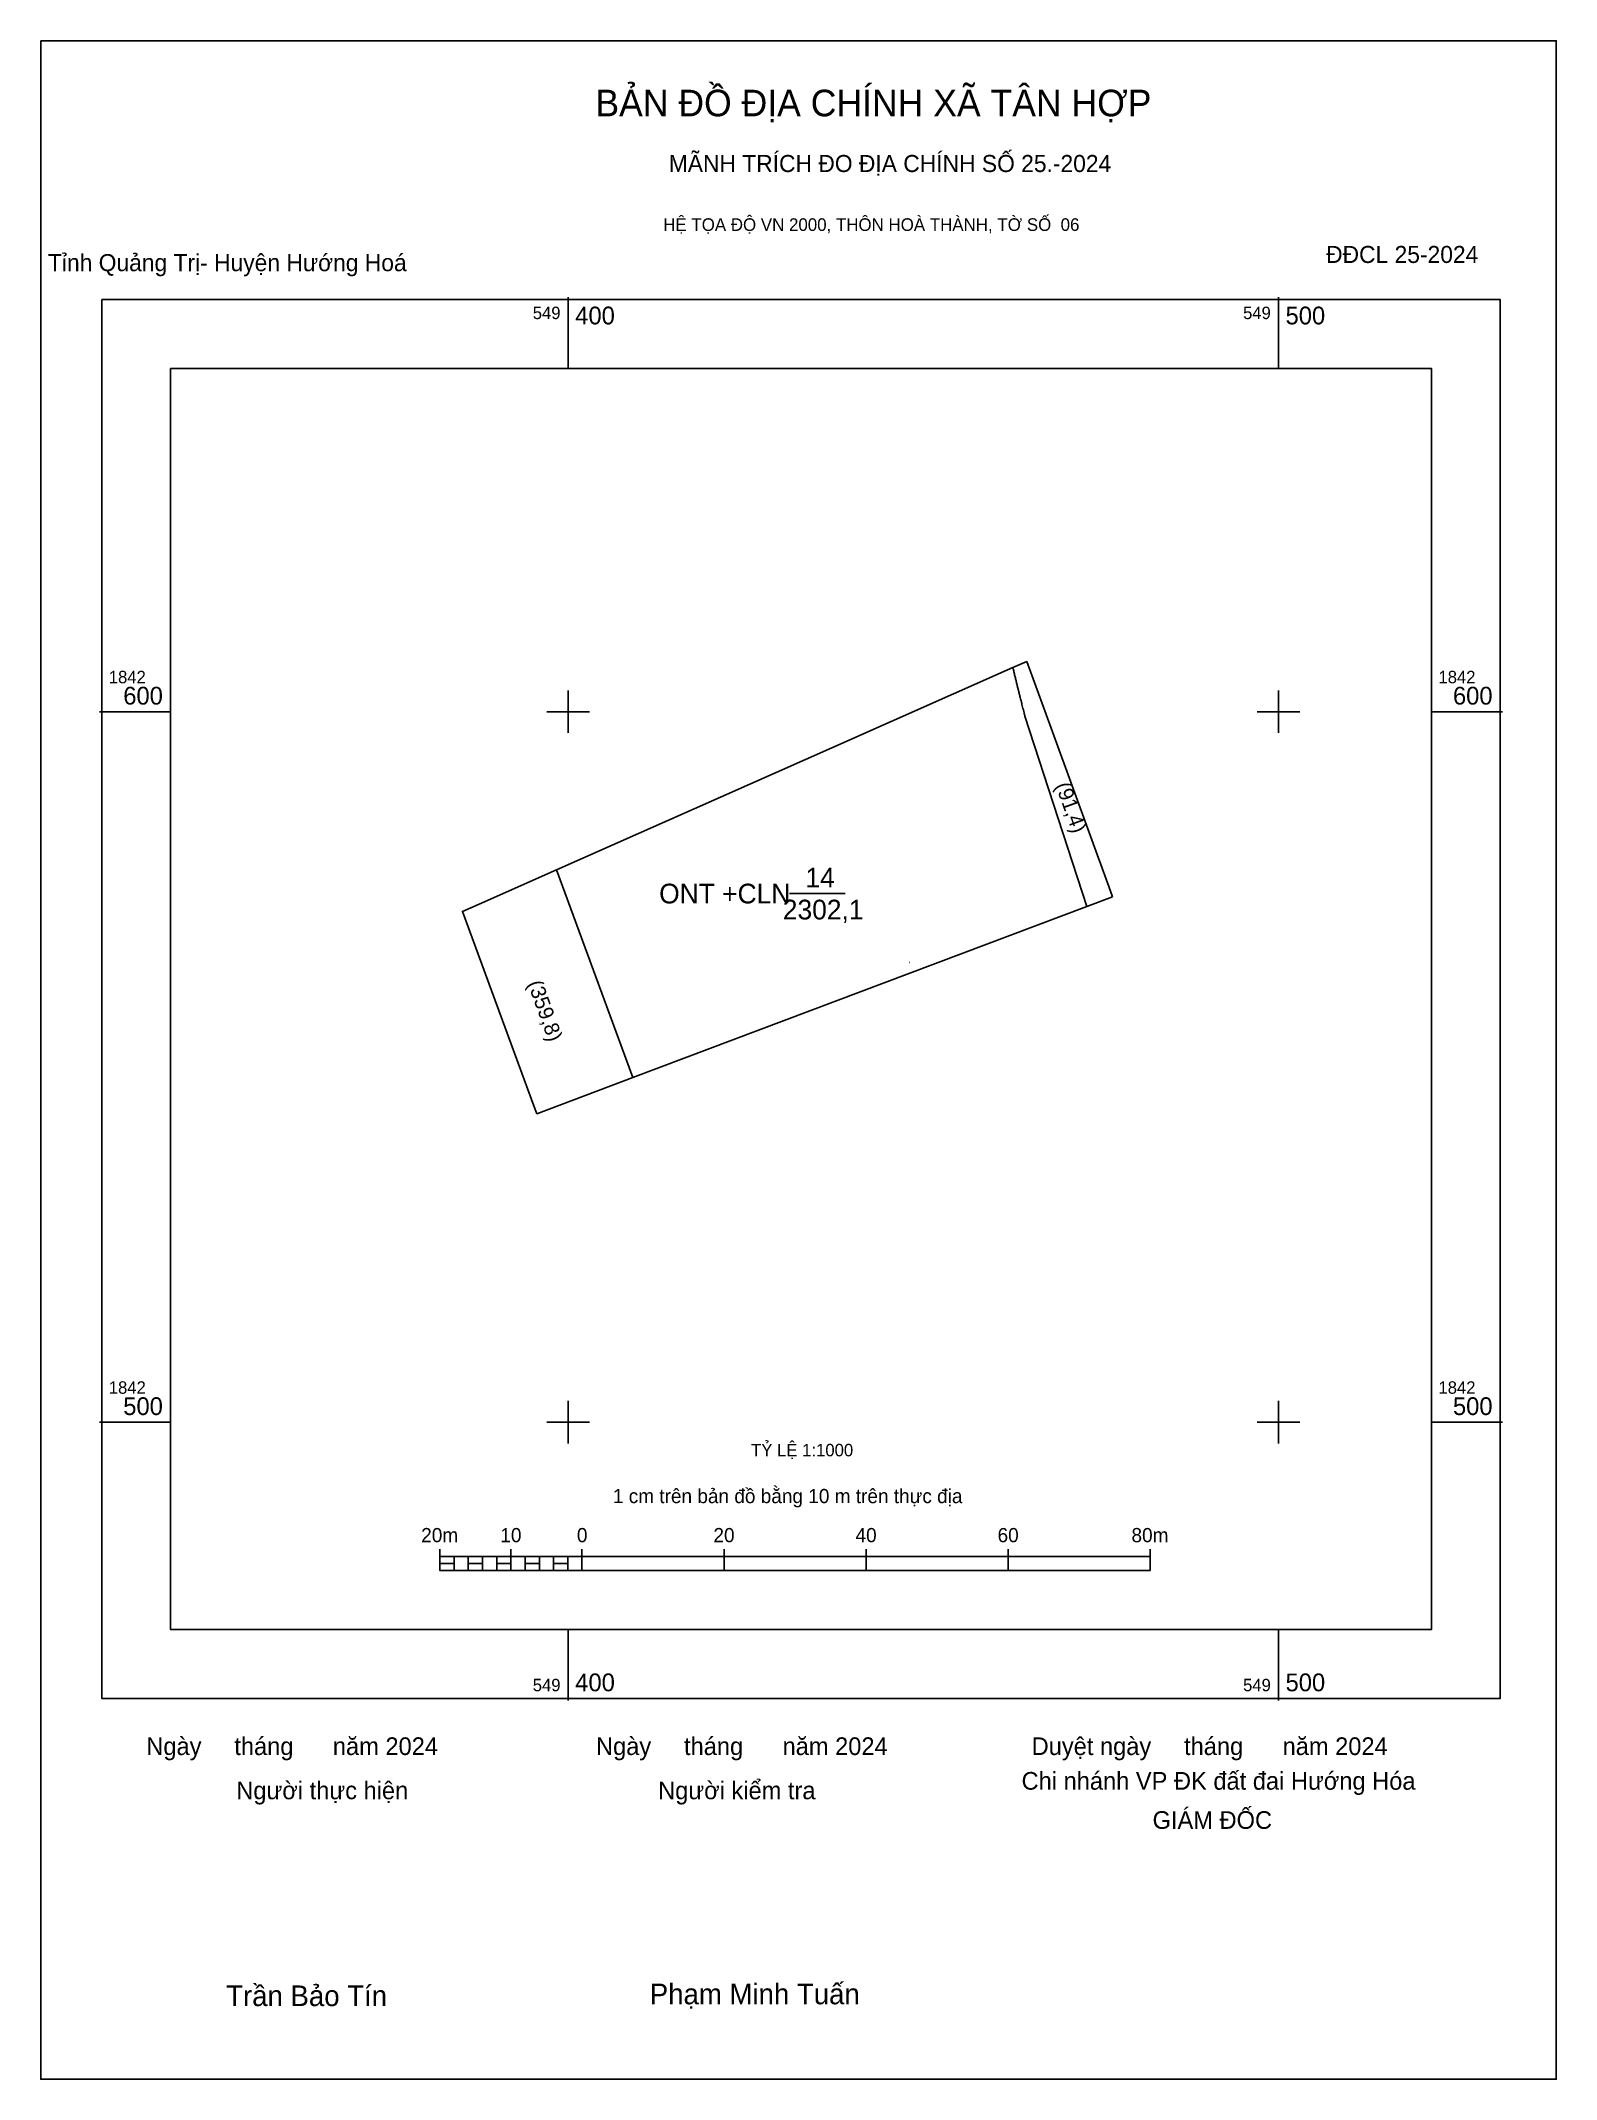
# Model space of a CAD drawing. Extents: x 549356 to 549548, y 1842427 to 1842685.
import ezdxf

# ---------------------------------------------------------------- set-up
doc = ezdxf.new("R2010")
doc.units = 0
for name, color, linetype in [('Level 10', 7, 'Continuous'), ('Level 13', 7, 'Continuous'), ('Level 15', 7, 'Continuous'), ('Level 27', 7, 'Continuous'), ('Level 50', 7, 'Continuous'), ('Level 59', 7, 'Continuous'), ('Level 6', 7, 'Continuous'), ('Level 62', 7, 'Continuous'), ('Level 63', 7, 'Continuous'), ('Level 9', 7, 'Continuous')]:
    doc.layers.add(name, color=color, linetype=linetype)

msp = doc.modelspace()

# ---------------------------------------------------------------- linework, layer by layer
at = {"layer": 'Level 10'}
for p, q in [((549478.68, 1842605.41), (549480.44, 1842606.18)), ((549480.44, 1842606.18), (549483.87, 1842596.79)), ((549455.75, 1842595.25), (549478.68, 1842605.41)), ((549483.87, 1842596.79), (549490.84, 1842577.69)), ((549420.87, 1842579.8), (549455.74, 1842595.24)), ((549411.06, 1842575.45), (549420.87, 1842579.8)), ((549408.96, 1842574.52), (549411.06, 1842575.45)), ((549430.54, 1842553.47), (549488.06, 1842575.13)), ((549488.06, 1842575.13), (549491.32, 1842576.36)), ((549417.99, 1842549.9), (549408.96, 1842574.52)), ((549418.37, 1842548.89), (549430.54, 1842553.47))]:
    msp.add_line(p, q, dxfattribs=at)
at = {"layer": 'Level 13'}
msp.add_lwpolyline([(549450.37, 1842576.78), (549457.45, 1842576.78)], dxfattribs=at)
at = {"layer": 'Level 15'}
msp.add_lwpolyline([(549355.51, 1842684.81), (549547.53, 1842684.81), (549547.53, 1842426.58), (549355.51, 1842426.58)], close=True, dxfattribs=at)
at = {"layer": 'Level 27'}
for p, q in [((549455.74, 1842595.24), (549455.75, 1842595.25)), ((549408.96, 1842574.52), (549408.96, 1842574.53)), ((549465.6, 1842568.05), (549465.61, 1842568.06)), ((549417.99, 1842549.9), (549418, 1842549.89))]:
    msp.add_line(p, q, dxfattribs=at)
at = {"layer": 'Level 50'}
for p, q in [((549488.06, 1842575.13), (549480.2, 1842599.27)), ((549420.87, 1842579.8), (549430.53, 1842553.47))]:
    msp.add_line(p, q, dxfattribs=at)
msp.add_open_spline([(549478.68, 1842605.41), (549479.13, 1842603.53), (549479.64, 1842601.49), (549480.2, 1842599.27)], degree=2, dxfattribs=at)
at = {"layer": 'Level 59'}
for p, q in [((549490.84, 1842577.69), (549491.32, 1842576.36)), ((549417.99, 1842549.9), (549418.37, 1842548.89))]:
    msp.add_line(p, q, dxfattribs=at)
at = {"layer": 'Level 62'}
msp.add_lwpolyline([(549371.95, 1842643.31), (549531.71, 1842643.31), (549531.71, 1842483.55), (549371.95, 1842483.55)], close=True, dxfattribs=at)
at = {"layer": 'Level 63'}
for p, q in [((549422.33, 1842652.31), (549422.33, 1842643.31)), ((549512.33, 1842652.31), (549512.33, 1842643.31)), ((549422.33, 1842602.52), (549422.33, 1842597.12)), ((549512.33, 1842602.52), (549512.33, 1842597.12)), ((549362.95, 1842599.82), (549371.95, 1842599.82)), ((549419.63, 1842599.82), (549425.03, 1842599.82)), ((549509.63, 1842599.82), (549515.03, 1842599.82)), ((549531.71, 1842599.82), (549540.71, 1842599.82)), ((549422.33, 1842512.52), (549422.33, 1842507.12)), ((549512.33, 1842512.52), (549512.33, 1842507.12)), ((549362.95, 1842509.82), (549371.95, 1842509.82)), ((549419.63, 1842509.82), (549425.03, 1842509.82)), ((549509.63, 1842509.82), (549515.03, 1842509.82)), ((549531.71, 1842509.82), (549540.71, 1842509.82)), ((549406.08, 1842493.71), (549406.08, 1842491.01)), ((549406.08, 1842492.81), (549496.08, 1842492.81)), ((549407.88, 1842492.81), (549407.88, 1842491.01)), ((549409.68, 1842492.81), (549409.68, 1842491.01)), ((549411.48, 1842492.81), (549411.48, 1842491.01)), ((549413.28, 1842492.81), (549413.28, 1842491.01)), ((549415.08, 1842493.71), (549415.08, 1842491.01)), ((549415.08, 1842492.81), (549415.08, 1842491.01)), ((549416.88, 1842492.81), (549416.88, 1842491.01)), ((549418.68, 1842492.81), (549418.68, 1842491.01)), ((549420.48, 1842492.81), (549420.48, 1842491.01)), ((549422.28, 1842492.81), (549422.28, 1842491.01)), ((549424.08, 1842493.71), (549424.08, 1842491.01)), ((549424.08, 1842492.81), (549424.08, 1842491.01)), ((549442.08, 1842493.71), (549442.08, 1842491.01)), ((549460.08, 1842493.71), (549460.08, 1842491.01)), ((549478.08, 1842493.71), (549478.08, 1842491.01)), ((549496.08, 1842493.71), (549496.08, 1842491.01)), ((549406.08, 1842491.01), (549496.08, 1842491.01)), ((549422.33, 1842483.55), (549422.33, 1842474.55)), ((549512.33, 1842483.55), (549512.33, 1842474.55))]:
    msp.add_line(p, q, dxfattribs=at)
for points in [[(549363.23, 1842652.03), (549540.43, 1842652.03), (549540.43, 1842474.83), (549363.23, 1842474.83)], [(549406.08, 1842491.91), (549407.88, 1842491.91), (549407.88, 1842491.01), (549406.08, 1842491.01)], [(549406.08, 1842491.91), (549407.88, 1842491.91), (549407.88, 1842491.01), (549406.08, 1842491.01)], [(549409.68, 1842491.91), (549411.48, 1842491.91), (549411.48, 1842491.01), (549409.68, 1842491.01)], [(549413.28, 1842491.91), (549415.08, 1842491.91), (549415.08, 1842491.01), (549413.28, 1842491.01)], [(549416.88, 1842491.91), (549418.68, 1842491.91), (549418.68, 1842491.01), (549416.88, 1842491.01)], [(549420.48, 1842491.91), (549422.28, 1842491.91), (549422.28, 1842491.01), (549420.48, 1842491.01)]]:
    msp.add_lwpolyline(points, close=True, dxfattribs=at)

# ---------------------------------------------------------------- texts
at = {"layer": 'Level 10'}
for s, p in [('(91,4)', (549484.05, 1842590.49)), ('(359,8)', (549417.18, 1842565.4))]:
    msp.add_text(s, height=1.89, rotation=289.8365, dxfattribs=at).set_placement(p)
at = {"layer": 'Level 13'}
for s, p in [('14', (549452.4, 1842577.56)), ('ONT +CLN', (549433.86, 1842575.53)), ('2302,1', (549449.53, 1842573.5))]:
    msp.add_text(s, height=2.5, dxfattribs=at).set_placement(p)
at = {"layer": 'Level 6'}
msp.add_text('TỶ LỆ 1:1000', height=1.5821, dxfattribs=at).set_placement((549445.51, 1842505.49))
at = {"layer": 'Level 63'}
for s, height, p in [('BẢN ĐỒ ĐỊA CHÍNH XÃ TÂN HỢP', 3.3693, (549425.78, 1842675.24)), ('MÃNH TRÍCH ĐO ĐỊA CHÍNH SỐ 25.-2024', 2.162, (549435.08, 1842668.18)), ('HỆ TỌA ĐỘ VN 2000, THÔN HOÀ THÀNH, TỜ SỐ  06', 1.6004, (549434.38, 1842660.72)), ('549', 1.575, (549417.85, 1842649.55)), ('400', 2.25, (549423.23, 1842648.88)), ('549', 1.575, (549507.85, 1842649.55)), ('500', 2.25, (549513.23, 1842648.88)), ('1842', 1.575, (549364.13, 1842603.42)), ('1842', 1.575, (549532.61, 1842603.42)), ('600', 2.25, (549365.96, 1842600.72)), ('600', 2.25, (549534.44, 1842600.72)), ('1842', 1.575, (549364.13, 1842513.42)), ('500', 2.25, (549365.96, 1842510.72)), ('1842', 1.575, (549532.61, 1842513.42)), ('500', 2.25, (549534.44, 1842510.72)), ('1 cm trên bản đồ bằng 10 m trên thực địa', 1.8, (549428, 1842499.56)), ('20m', 1.8, (549403.71, 1842494.61)), ('10', 1.8, (549413.74, 1842494.61)), ('0', 1.8, (549423.44, 1842494.61)), ('20', 1.8, (549440.74, 1842494.61)), ('40', 1.8, (549458.74, 1842494.61)), ('60', 1.8, (549476.74, 1842494.61)), ('80m', 1.8, (549493.71, 1842494.61)), ('549', 1.575, (549417.85, 1842475.73)), ('400', 2.25, (549423.23, 1842475.73)), ('549', 1.575, (549507.85, 1842475.73)), ('500', 2.25, (549513.23, 1842475.73)), ('Ngày     tháng      năm 2024', 2.2395, (549368.88, 1842467.65)), ('Ngày     tháng      năm 2024', 2.2395, (549425.86, 1842467.65)), ('Duyệt ngày     tháng      năm 2024', 2.2395, (549481.06, 1842467.65)), ('Người thực hiện', 2.2395, (549380.28, 1842462.05)), ('Người kiểm tra', 2.2395, (549433.73, 1842462.05)), ('Chi nhánh VP ĐK đất đai Hướng Hóa', 2.2395, (549479.78, 1842463.26)), ('GIÁM ĐỐC', 2.239, (549496.38, 1842458.3)), ('Trần Bảo Tín', 2.6121, (549379, 1842435.85)), ('Phạm Minh Tuấn', 2.6121, (549432.68, 1842436.08))]:
    msp.add_text(s, height=height, dxfattribs=at).set_placement(p)
at = {"layer": 'Level 9'}
for s, p in [('Tỉnh Quảng Trị- Huyện Hướng Hoá', (549356.42, 1842655.62)), ('ĐĐCL 25-2024', (549518.37, 1842656.66))]:
    msp.add_text(s, height=2.162, dxfattribs=at).set_placement(p)

doc.saveas('drawing.dxf')
